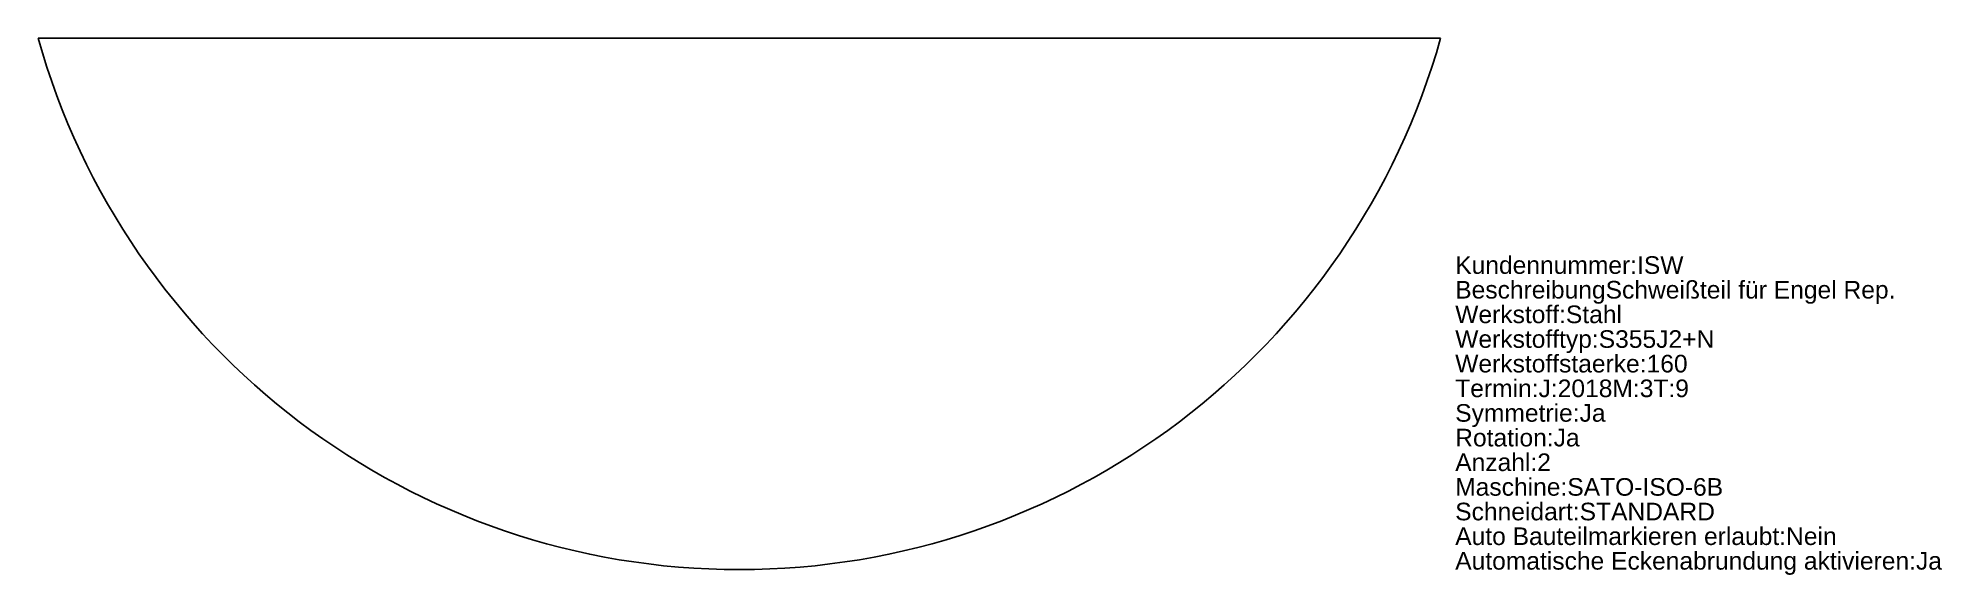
# Model space of a CAD drawing. Extents: x -96 to 165, y -101 to -27.
import ezdxf

# ---------------------------------------------------------------- set-up
doc = ezdxf.new("R2010")
doc.units = 0
doc.layers.add('Bemassung', color=7, linetype='CONTINUOUS')
doc.layers.add('Schneiden_Uhrzeiger', color=7, linetype='CONTINUOUS')
doc.styles.add('Bemaßung', font='', dxfattribs={"height": 10})
doc.styles.get('Bemaßung').set_extended_font_data('Arial')

msp = doc.modelspace()

# ---------------------------------------------------------------- linework, layer by layer
at = {"layer": 'Schneiden_Uhrzeiger', "color": 93, "linetype": 'CONTINUOUS'}
msp.add_line((96.29, -27), (-96.29, -27), dxfattribs=at)
msp.add_arc((0, 0), 100, 195.6643, 344.3357, dxfattribs=at)

# ---------------------------------------------------------------- texts
at = {"layer": 'Bemassung', "color": 7, "style": 'Bemaßung'}
for s, height, p in [('Kundennummer:ISW', 2.4177, (98.29, -59.38)), ('BeschreibungSchweißteil für Engel Rep.', 2.4177, (98.29, -62.77)), ('Werkstoff:Stahl', 2.4177, (98.29, -66.15)), ('Werkstofftyp:S355J2+N', 2.4177, (98.29, -69.54)), ('Werkstoffstaerke:160', 2.4177, (98.29, -72.92)), ('Termin:J:2018M:3T:9', 2.4177, (98.29, -76.31)), ('Symmetrie:Ja', 2.4177, (98.29, -79.69)), ('Rotation:Ja', 2.4177, (98.29, -83.08)), ('Anzahl:2', 2.418, (98.29, -86.46)), ('Maschine:SATO-ISO-6B', 2.4177, (98.29, -89.85)), ('Schneidart:STANDARD', 2.4177, (98.29, -93.23)), ('Auto Bauteilmarkieren erlaubt:Nein', 2.4177, (98.29, -96.62)), ('Automatische Eckenabrundung aktivieren:Ja', 2.4177, (98.29, -100))]:
    msp.add_text(s, height=height, dxfattribs=at).set_placement(p)

doc.saveas('drawing.dxf')
